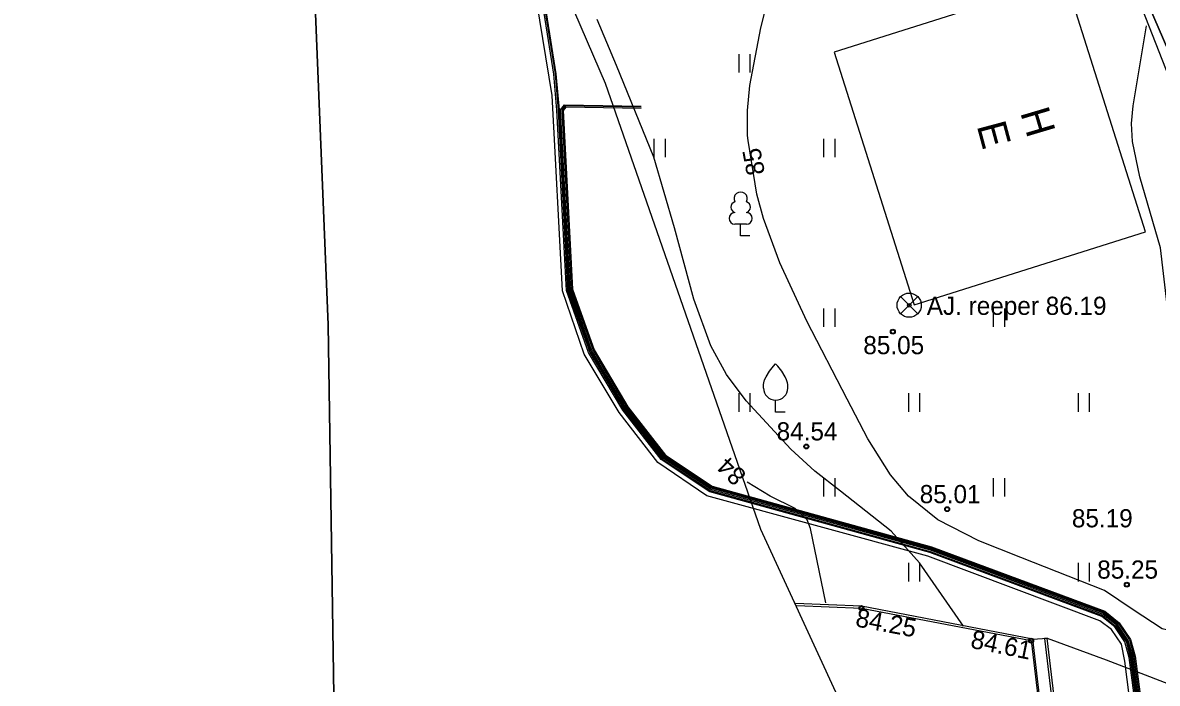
# Model space of a CAD drawing. Extents: x 635520 to 641285, y 6458433 to 6466834.
# Drawn here: x 637547.26 to 637594.07, y 6462603.39 to 6462630.65 of the extents above; entities that cross this region are included whole.
import ezdxf

# ---------------------------------------------------------------- set-up
doc = ezdxf.new("R2010")
doc.units = 0
for name, color, linetype in [('ALUSVORK', 7, 'Continuous'), ('HALJASTUS', 7, 'Continuous'), ('HOONE', 7, 'Continuous'), ('HORISONTAAL-EH2000', 7, 'Continuous'), ('KORGUS-EH2000', 7, 'Continuous'), ('MOOTMPUNKT', 7, 'Continuous'), ('MOOTPIIR', 7, 'Continuous'), ('MPKAABEL', 7, 'Continuous'), ('PIIR', 7, 'Continuous'), ('PUU', 7, 'Continuous'), ('SITRASS', 7, 'Continuous'), ('SKTRASS', 7, 'Continuous'), ('TEE', 7, 'Continuous'), ('VEEKOGU', 7, 'Continuous'), ('VTRASS', 7, 'Continuous')]:
    doc.layers.add(name, color=color, linetype=linetype)

msp = doc.modelspace()

# ---------------------------------------------------------------- linework, layer by layer
at = {"layer": 'ALUSVORK'}
for points in [[(637583.481, 6462618.641), (637583.835, 6462618.995), (637583.481, 6462619.349)], [(637584.189, 6462619.349), (637583.835, 6462618.995), (637584.189, 6462618.641)]]:
    msp.add_lwpolyline(points, dxfattribs=at)
msp.add_circle((637583.835, 6462618.995), 0.5, dxfattribs=at)
at = {"layer": 'HALJASTUS'}
for p, q in [((637576.804, 6462629.36), (637576.804, 6462628.599)), ((637577.26, 6462629.36), (637577.26, 6462628.599)), ((637573.304, 6462625.86), (637573.304, 6462625.099)), ((637573.76, 6462625.86), (637573.76, 6462625.099)), ((637580.304, 6462625.86), (637580.304, 6462625.099)), ((637580.76, 6462625.86), (637580.76, 6462625.099)), ((637580.304, 6462618.86), (637580.304, 6462618.099)), ((637580.76, 6462618.86), (637580.76, 6462618.099)), ((637587.304, 6462618.86), (637587.304, 6462618.099)), ((637587.76, 6462618.86), (637587.76, 6462618.099)), ((637576.804, 6462615.36), (637576.804, 6462614.599)), ((637577.26, 6462615.36), (637577.26, 6462614.599)), ((637583.804, 6462615.36), (637583.804, 6462614.599)), ((637584.26, 6462615.36), (637584.26, 6462614.599)), ((637590.804, 6462615.36), (637590.804, 6462614.599)), ((637591.26, 6462615.36), (637591.26, 6462614.599)), ((637580.304, 6462611.86), (637580.304, 6462611.099)), ((637580.76, 6462611.86), (637580.76, 6462611.099)), ((637587.304, 6462611.86), (637587.304, 6462611.099)), ((637587.76, 6462611.86), (637587.76, 6462611.099)), ((637583.804, 6462608.36), (637583.804, 6462607.599)), ((637584.26, 6462608.36), (637584.26, 6462607.599)), ((637590.804, 6462608.36), (637590.804, 6462607.599)), ((637591.26, 6462608.36), (637591.26, 6462607.599))]:
    msp.add_line(p, q, dxfattribs=at)
at = {"layer": 'HOONE'}
msp.add_lwpolyline([(637580.736, 6462629.434), (637584.041, 6462619.003), (637593.588, 6462622.028), (637590.282, 6462632.459), (637580.736, 6462629.434)], dxfattribs=at)
at = {"layer": 'HORISONTAAL-EH2000'}
for points in [[(637577.193, 6462625.79), (637577.164, 6462625.993), (637577.16, 6462627.027), (637577.265, 6462628.063), (637577.717, 6462630.435), (637578.62, 6462633.996), (637579.666, 6462637.553), (637580.769, 6462641.881), (637581.434, 6462643.983), (637581.867, 6462644.988), (637582.395, 6462645.95), (637584.115, 6462648.723), (637585.835, 6462651.496)], [(637586.082, 6462605.754), (637585.171, 6462607.057), (637584.26, 6462608.36), (637583.091, 6462609.669), (637580.999, 6462611.326), (637579.937, 6462612.15), (637578.949, 6462613.054), (637577.105, 6462615.052), (637576.303, 6462616.135), (637575.657, 6462617.323), (637574.95, 6462619.241), (637574.147, 6462622.185), (637573.304, 6462625.099), (637571.759, 6462628.887), (637570.966, 6462630.781)], [(637598.417, 6462613.961), (637597.124, 6462614.804), (637595.83, 6462615.647), (637595.302, 6462616.123), (637594.976, 6462616.641), (637594.635, 6462617.719), (637594.201, 6462621.356), (637593.349, 6462624.287), (637593.049, 6462625.754), (637593.009, 6462626.489), (637593.073, 6462627.225), (637593.347, 6462628.872), (637593.622, 6462630.519)], [(637600.419, 6462605.435), (637597.788, 6462605.435), (637595.156, 6462605.435), (637594.276, 6462605.64), (637593.079, 6462606.425), (637591.887, 6462607.228), (637588.445, 6462608.586), (637586.705, 6462609.274), (637585.019, 6462610.144), (637583.805, 6462611.114), (637583.063, 6462611.992), (637582.123, 6462613.484), (637581.27, 6462615.11), (637579.616, 6462618.33), (637578.502, 6462620.749), (637577.83, 6462622.567), (637577.554, 6462623.577), (637577.193, 6462625.79)], [(637580.395, 6462606.718), (637579.768, 6462609.776), (637579.625, 6462610.133), (637579.135, 6462610.6), (637578.104, 6462611.112), (637577.143, 6462611.698)]]:
    msp.add_lwpolyline(points, dxfattribs=at)
at = {"layer": 'KORGUS-EH2000'}
for centre in [(637583.161, 6462617.901), (637579.591, 6462613.164), (637585.401, 6462610.575), (637592.812, 6462607.461), (637581.861, 6462606.496), (637588.865, 6462605.152)]:
    msp.add_circle(centre, 0.1, dxfattribs=at)
at = {"layer": 'MOOTMPUNKT'}
for centre in [(637583.835, 6462618.995), (637583.161, 6462617.901), (637579.591, 6462613.164), (637585.401, 6462610.575), (637592.812, 6462607.461), (637581.861, 6462606.496), (637588.865, 6462605.152)]:
    msp.add_circle(centre, 0.075, dxfattribs=at)
at = {"layer": 'MOOTPIIR'}
msp.add_lwpolyline([(637577.121, 6462706.256), (637621.518, 6462602.443), (637626.4, 6462595.366), (637629.306, 6462589.552), (637632.345, 6462582.075), (637635.389, 6462571.873), (637638.339, 6462562.294), (637668.127, 6462492.273), (637649.238, 6462481.686), (637639.312, 6462476.123), (637577.707, 6462609.736), (637571.303, 6462628.145), (637542.145, 6462695.65)], close=True, dxfattribs=at)
at = {"layer": 'MPKAABEL'}
for points in [[(637593.525, 6462599.772), (637592.909, 6462604.462), (637592.737, 6462605.099), (637592.315, 6462605.719), (637591.782, 6462606.149), (637584.682, 6462608.786), (637575.604, 6462611.299), (637573.604, 6462612.623), (637572.018, 6462614.664), (637570.608, 6462617.041), (637569.693, 6462619.603), (637569.302, 6462627.044), (637569.175, 6462628.532), (637568.191, 6462634.708), (637568.344, 6462637.824), (637569.111, 6462642.164), (637569.294, 6462643.024), (637569.196, 6462643.567), (637568.646, 6462644.437), (637564.97, 6462648.17), (637560.496, 6462660.114)], [(637560.543, 6462660.13), (637565.013, 6462648.198), (637568.685, 6462644.468), (637569.244, 6462643.586), (637569.345, 6462643.023), (637569.161, 6462642.155), (637568.393, 6462637.819), (637568.241, 6462634.711), (637569.225, 6462628.538), (637569.352, 6462627.048), (637569.742, 6462619.613), (637570.653, 6462617.062), (637572.06, 6462614.692), (637573.638, 6462612.66), (637575.625, 6462611.346), (637584.697, 6462608.833), (637591.807, 6462606.193), (637592.353, 6462605.753), (637592.783, 6462605.12), (637592.958, 6462604.471), (637593.576, 6462599.771)], [(637558.977, 6462591.434), (637559.233, 6462591.434), (637559.5, 6462591.586), (637559.923, 6462592.404), (637560.093, 6462602.898), (637559.863, 6462618.183), (637559.152, 6462635.77), (637558.501, 6462643.799), (637558.704, 6462646.711), (637559.582, 6462652.097), (637559.582, 6462655.243), (637559.395, 6462657.805)], [(637559.395, 6462657.805), (637559.582, 6462655.243), (637559.582, 6462652.097), (637558.704, 6462646.711), (637558.501, 6462643.799), (637559.152, 6462635.77), (637559.863, 6462618.183), (637560.093, 6462602.898), (637559.923, 6462592.404), (637559.5, 6462591.586), (637559.233, 6462591.434), (637558.977, 6462591.434)], [(637589.978, 6462591.319), (637590.617, 6462590.542), (637590.926, 6462590.366), (637591.196, 6462590.324), (637591.692, 6462590.381), (637592.106, 6462590.518), (637592.437, 6462591.185), (637592.658, 6462591.872), (637593.027, 6462594.628), (637593.547, 6462598.992), (637593.677, 6462599.77), (637593.056, 6462604.491), (637592.875, 6462605.162), (637592.427, 6462605.822), (637591.857, 6462606.281), (637584.728, 6462608.929), (637575.667, 6462611.438), (637573.707, 6462612.735), (637572.143, 6462614.749), (637570.744, 6462617.105), (637569.842, 6462619.633), (637569.452, 6462627.055), (637569.613, 6462627.267), (637572.773, 6462627.213)], [(637572.772, 6462627.163), (637569.638, 6462627.217), (637569.503, 6462627.039), (637569.891, 6462619.643), (637570.789, 6462617.126), (637572.184, 6462614.777), (637573.742, 6462612.772), (637575.688, 6462611.484), (637584.744, 6462608.976), (637591.882, 6462606.325), (637592.464, 6462605.856), (637592.921, 6462605.183), (637593.106, 6462604.501), (637593.727, 6462599.769), (637593.596, 6462598.985), (637593.076, 6462594.622), (637592.707, 6462591.861), (637592.484, 6462591.166), (637592.141, 6462590.477), (637591.703, 6462590.332), (637591.173, 6462590.271), (637590.595, 6462590.491), (637589.94, 6462591.288)]]:
    msp.add_lwpolyline(points, dxfattribs=at)
at = {"layer": 'PIIR'}
msp.add_lwpolyline([(637353.17, 6462864.51), (637482.86, 6462645.05), (637521.85, 6462579.03), (637545.47, 6462531.18), (637521.04, 6462521.2), (637500.69, 6462455.68), (637461.84, 6462371.62), (637420.75, 6462347.57), (637436.31, 6462338.62), (637468.12, 6462357.68), (637503.74, 6462382.86), (637564.16, 6462430.62), (637606.05, 6462465.7), (637645.15, 6462498.88), (637648.76, 6462501.82), (637606.05, 6462602.89), (637580.65, 6462661.56), (637557.03, 6462716.49), (637554.32, 6462722.87), (637550.61, 6462721.37), (637536.13, 6462756.21), (637514.77, 6462809.68), (637486.6, 6462884.52), (637469.54, 6462931.01)], close=True, dxfattribs=at)
msp.add_lwpolyline([(637557.03, 6462716.49), (637580.65, 6462661.56), (637606.05, 6462602.89), (637648.76, 6462501.82), (637668.21, 6462517.42), (637628.08, 6462612.41), (637602.67, 6462671.11), (637582.24, 6462718.61)], dxfattribs=at)
at = {"layer": 'PUU'}
for p, q in [((637577.121, 6462622.339), (637576.641, 6462622.339)), ((637576.881, 6462621.863), (637576.881, 6462622.339)), ((637577.262, 6462621.863), (637576.881, 6462621.863)), ((637578.324, 6462614.576), (637578.324, 6462615.076)), ((637578.724, 6462614.576), (637578.324, 6462614.576))]:
    msp.add_line(p, q, dxfattribs=at)
for points in [[(637577.824, 6462615.576), (637577.824, 6462615.726), (637577.834, 6462615.791), (637577.869, 6462615.921), (637577.929, 6462616.041), (637578.074, 6462616.276), (637578.234, 6462616.481), (637578.324, 6462616.576)], [(637578.824, 6462615.576), (637578.824, 6462615.726), (637578.814, 6462615.791), (637578.779, 6462615.921), (637578.719, 6462616.041), (637578.574, 6462616.276), (637578.414, 6462616.481), (637578.324, 6462616.576)]]:
    msp.add_lwpolyline(points, dxfattribs=at)
for centre, radius, start, end in [((637576.881, 6462623.386), 0.277, 332.5799, 207.4201), ((637576.711, 6462623.038), 0.233, 109.0217, 253.1415), ((637577.051, 6462623.038), 0.233, 286.8508, 70.9859), ((637576.643, 6462622.577), 0.238, 90.0016, 269.3953), ((637577.119, 6462622.577), 0.238, 270.6047, 89.9984), ((637578.324, 6462615.576), 0.5, 180, 0)]:
    msp.add_arc(centre, radius, start, end, dxfattribs=at)
at = {"layer": 'SITRASS'}
for points in [[(637593.626, 6462599.771), (637593.007, 6462604.481), (637592.829, 6462605.141), (637592.39, 6462605.787), (637591.832, 6462606.237), (637584.713, 6462608.881), (637575.646, 6462611.392), (637573.673, 6462612.698), (637572.101, 6462614.72), (637570.698, 6462617.083), (637569.792, 6462619.623), (637569.402, 6462627.051), (637569.274, 6462628.544), (637568.292, 6462634.714), (637568.443, 6462637.813), (637569.21, 6462642.145), (637569.396, 6462643.022), (637569.291, 6462643.604), (637568.724, 6462644.5), (637565.056, 6462648.225), (637560.59, 6462660.147)], [(637572.771, 6462627.113), (637569.662, 6462627.166), (637569.553, 6462627.023), (637569.941, 6462619.653), (637570.835, 6462617.147), (637572.225, 6462614.805), (637573.776, 6462612.809), (637575.709, 6462611.53), (637584.759, 6462609.024), (637591.907, 6462606.369), (637592.501, 6462605.89), (637592.967, 6462605.205), (637593.155, 6462604.511), (637593.778, 6462599.768), (637593.646, 6462598.978), (637593.126, 6462594.616), (637592.756, 6462591.85), (637592.53, 6462591.147), (637592.177, 6462590.437), (637591.714, 6462590.283), (637591.194, 6462590.223), (637590.893, 6462590.27), (637590.552, 6462590.465), (637589.866, 6462591.299)]]:
    msp.add_lwpolyline(points, dxfattribs=at)
at = {"layer": 'SKTRASS'}
msp.add_lwpolyline([(637589.421, 6462605.238), (637590.011, 6462600.27), (637590.123, 6462600.283), (637589.533, 6462605.251), (637589.421, 6462605.238)], dxfattribs=at)
at = {"layer": 'TEE'}
for points in [[(637579.196, 6462606.598), (637581.861, 6462606.496), (637588.865, 6462605.152), (637589.453, 6462600.187), (637589.533, 6462600.195), (637588.938, 6462605.22), (637581.87, 6462606.576), (637579.141, 6462606.68)], [(637589.533, 6462600.195), (637588.938, 6462605.22), (637589.533, 6462605.251), (637591.966, 6462604.363), (637595.781, 6462602.884)]]:
    msp.add_lwpolyline(points, dxfattribs=at)
at = {"layer": 'VEEKOGU'}
msp.add_lwpolyline([(637600.663, 6462602.281), (637600.504, 6462606.005), (637600.384, 6462607.127), (637597.959, 6462616.808), (637595.401, 6462626.253), (637591.927, 6462635.143), (637588.159, 6462643.93), (637586.953, 6462649.472), (637585.835, 6462651.496), (637585.407, 6462652.418), (637585.275, 6462653.017), (637585.712, 6462653.292)], dxfattribs=at)
at = {"layer": 'VTRASS'}
msp.add_lwpolyline([(637592.005, 6462598.145), (637592.288, 6462598.448), (637593.23, 6462599.108), (637593.325, 6462599.659), (637592.738, 6462604.308), (637592.588, 6462605.004), (637592.186, 6462605.617), (637591.703, 6462605.968), (637584.607, 6462608.636), (637575.492, 6462611.131), (637573.46, 6462612.504), (637571.867, 6462614.56), (637570.422, 6462616.969), (637569.532, 6462619.583), (637569.098, 6462627.642), (637567.948, 6462634.711), (637568.172, 6462638.145), (637568.945, 6462642.221), (637569.136, 6462643.023), (637569.033, 6462643.505), (637568.534, 6462644.323), (637564.746, 6462648.06), (637560.174, 6462660.008)], dxfattribs=at)

# ---------------------------------------------------------------- texts
at = {"layer": 'ALUSVORK'}
msp.add_text('AJ. reeper 86.19', height=0.75, dxfattribs=at).set_placement((637584.561, 6462618.595))
at = {"layer": 'HOONE'}
for s, rotation, p in [('H', 286.5565, (637588.408, 6462626.949)), ('E', 284.9962, (637586.616, 6462626.401))]:
    msp.add_text(s, height=1.2, rotation=rotation, dxfattribs=at).set_placement(p)
at = {"layer": 'HORISONTAAL-EH2000'}
for s, rotation, p in [('85', 100.9475, (637577.888, 6462624.435)), ('84', 136.2409, (637577.165, 6462612.025))]:
    msp.add_text(s, height=0.75, rotation=rotation, dxfattribs=at).set_placement(p)
at = {"layer": 'KORGUS-EH2000'}
for s, p in [('85.05', (637581.942, 6462616.972)), ('84.54', (637578.365, 6462613.414)), ('85.01', (637584.269, 6462610.825)), ('85.19', (637590.547, 6462609.828)), ('85.25', (637591.593, 6462607.711))]:
    msp.add_text(s, height=0.75, dxfattribs=at).set_placement(p)
for s, rotation, p in [('84.25', 349.3691, (637581.582, 6462605.747)), ('84.61', 348.5484, (637586.329, 6462604.862))]:
    msp.add_text(s, height=0.75, rotation=rotation, dxfattribs=at).set_placement(p)

doc.saveas('drawing.dxf')
